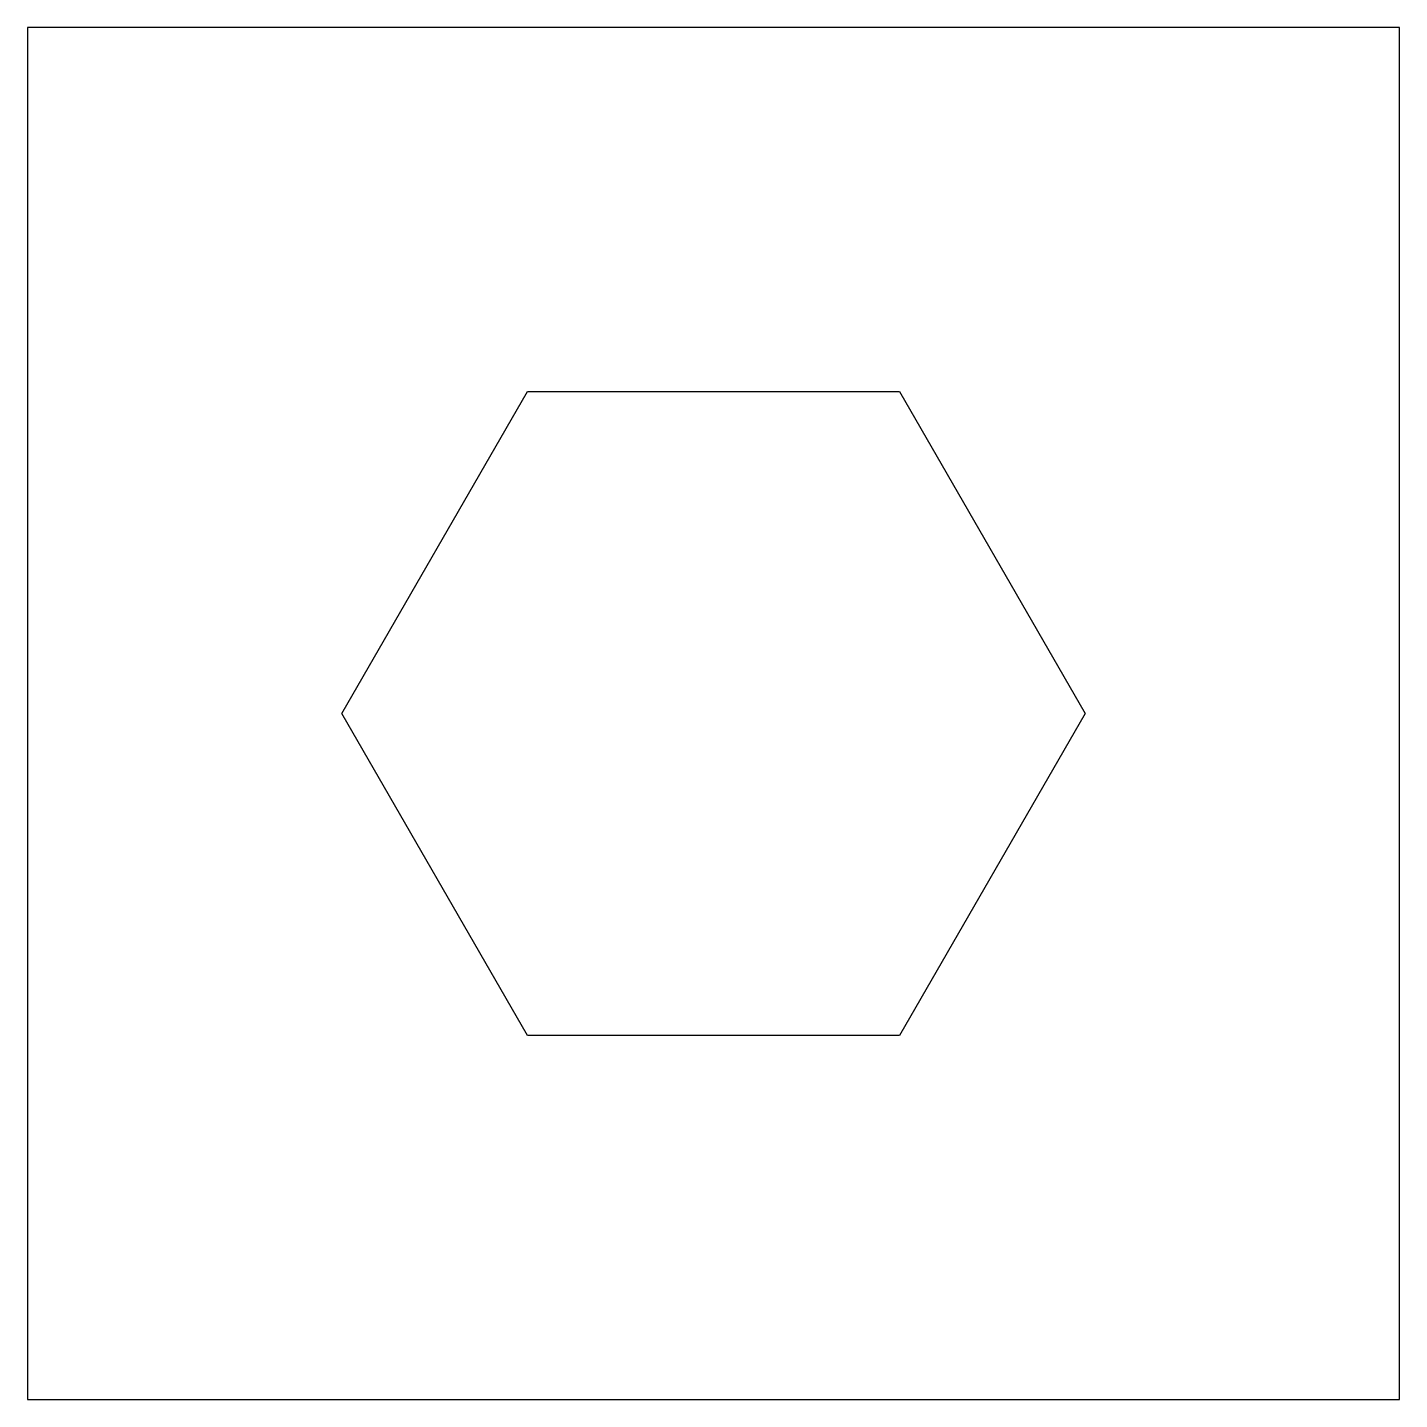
# Model space of a CAD drawing. Header units: metres. Extents: x -6 to 6, y -6 to 6.
import ezdxf

# ---------------------------------------------------------------- set-up
doc = ezdxf.new("R2010")
doc.units = ezdxf.units.M

msp = doc.modelspace()

# ---------------------------------------------------------------- linework, layer by layer
for p, q in [((6.04, 6.04), (-6.04, 6.04)), ((-6.04, 6.04), (-6.04, -6.04)), ((6.04, -6.04), (6.04, 6.04)), ((-3.2725, 0), (-1.63625, 2.83407)), ((-1.63625, 2.83407), (1.63625, 2.83407)), ((1.63625, 2.83407), (3.2725, 0)), ((-1.63625, -2.83407), (-3.2725, 0)), ((3.2725, 0), (1.63625, -2.83407)), ((1.63625, -2.83407), (-1.63625, -2.83407)), ((-6.04, -6.04), (6.04, -6.04))]:
    msp.add_line(p, q)

doc.saveas('drawing.dxf')
